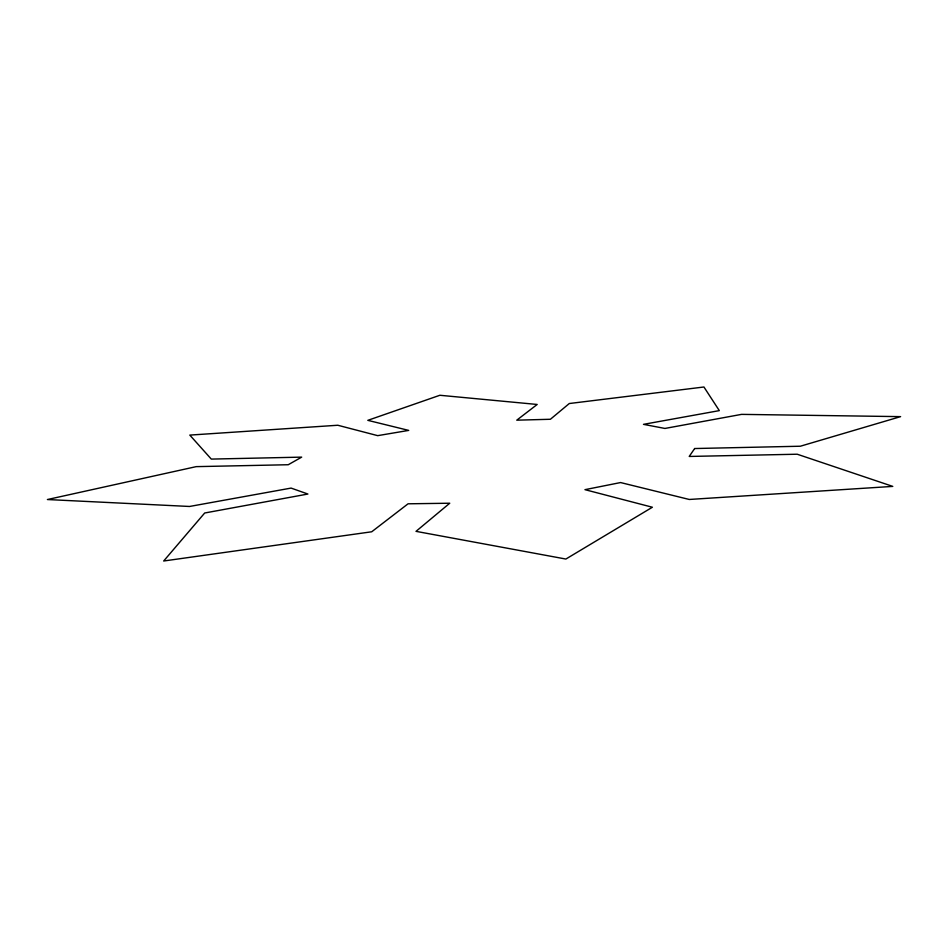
<?xml version="1.0" encoding="UTF-8"?>
<svg xmlns="http://www.w3.org/2000/svg" width="948" height="948" viewBox="0 0 948 948"><rect width="100%" height="100%" fill="white"/><g stroke="black" fill="none" stroke-linecap="round" stroke-linejoin="round"><path stroke-width="1.42" d="M694.659 448.534L689.208 456.45L797.232 454.222L892.779 486.395L689.255 499.466L620.573 482.556L584.963 489.666L652.378 507.239L565.873 559.047L416.018 531.354L449.743 503.222L408.067 503.803L371.711 531.781L163.684 561.003L204.697 512.998L307.899 494.038L291.095 488.09L189.541 506.469L47.4 499.537L196.2 466.641L288.239 464.733L301.677 457.126L211.297 459.093L189.813 435.096L337.796 425.249L377.695 435.653L408.718 430.404L367.812 420.343L439.872 395.269L537.184 404.464L516.767 420.177L550.409 419.265L569.286 403.528L703.937 386.997L719.319 410.626L643.479 424.349L664.927 428.449L741.561 414.371L900.6 416.634L800.349 446.224L694.659 448.534"/></g></svg>
